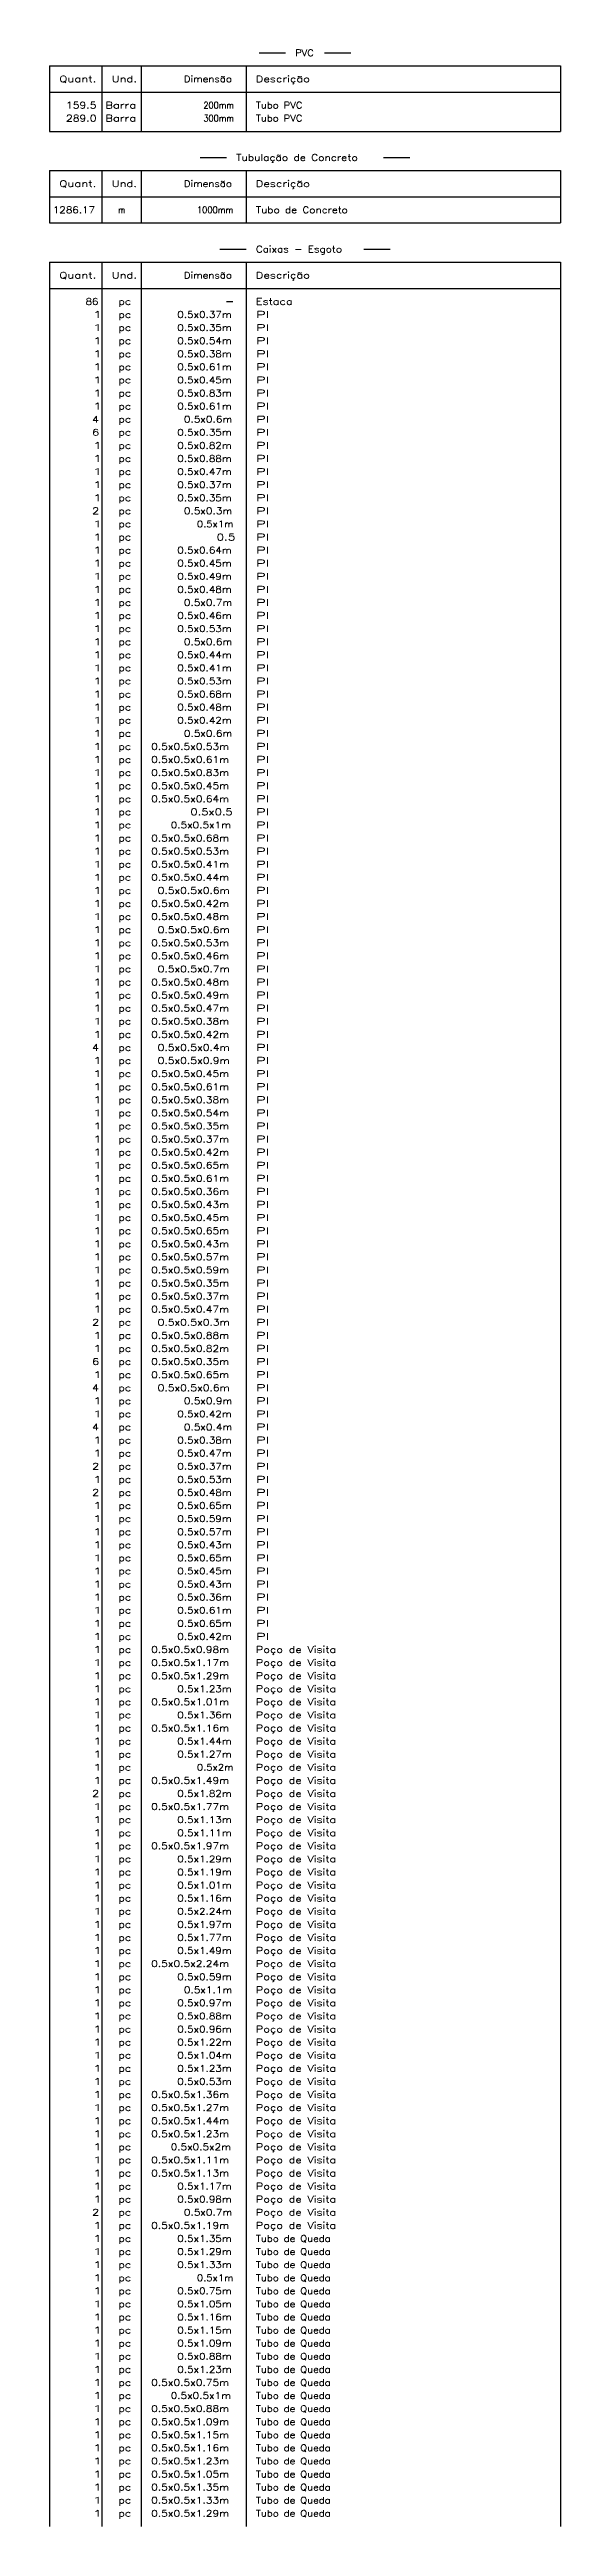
# Model space of a CAD drawing. Extents: x -160 to 364724, y -100 to 7353297.
# Drawn here: x 359890 to 359968, y 7346169.6 to 7346548.1 of the extents above; entities that cross this region are included whole.
import ezdxf

# ---------------------------------------------------------------- set-up
doc = ezdxf.new("R2010")
doc.units = 0
doc.header["$LTSCALE"] = 5
doc.layers.add('LISTAGEM_LINHA', color=7, linetype='Continuous')
doc.layers.add('LISTAGEM_TEXTO', color=7, linetype='Continuous')
doc.styles.add('ROMANS', font='ROMANS.shx', dxfattribs={"height": 2})

msp = doc.modelspace()

# ---------------------------------------------------------------- linework, layer by layer
at = {"layer": 'LISTAGEM_LINHA'}
for p, q in [((359890.007, 7346545.553), (359968.007, 7346545.553)), ((359890.007, 7346545.553), (359890.007, 7346535.553)), ((359898.007, 7346545.553), (359898.007, 7346535.553)), ((359904.007, 7346545.553), (359904.007, 7346535.553)), ((359920.007, 7346545.553), (359920.007, 7346535.553)), ((359922.007, 7346547.553), (359926.007, 7346547.553)), ((359932.007, 7346547.553), (359936.007, 7346547.553)), ((359968.007, 7346545.553), (359968.007, 7346535.553)), ((359890.007, 7346541.553), (359968.007, 7346541.553)), ((359890.007, 7346535.553), (359968.007, 7346535.553)), ((359913.007, 7346531.553), (359917.007, 7346531.553)), ((359941.007, 7346531.553), (359945.007, 7346531.553)), ((359890.007, 7346529.553), (359968.007, 7346529.553)), ((359890.007, 7346529.553), (359890.007, 7346521.553)), ((359898.007, 7346529.553), (359898.007, 7346521.553)), ((359904.007, 7346529.553), (359904.007, 7346521.553)), ((359920.007, 7346529.553), (359920.007, 7346521.553)), ((359968.007, 7346529.553), (359968.007, 7346521.553)), ((359890.007, 7346525.553), (359968.007, 7346525.553)), ((359890.007, 7346521.553), (359968.007, 7346521.553)), ((359890.007, 7346515.553), (359968.007, 7346515.553)), ((359890.007, 7346515.553), (359890.007, 7346169.553)), ((359898.007, 7346515.553), (359898.007, 7346169.553)), ((359904.007, 7346515.553), (359904.007, 7346169.553)), ((359916.007, 7346517.553), (359920.007, 7346517.553)), ((359920.007, 7346515.553), (359920.007, 7346169.553)), ((359938.007, 7346517.553), (359942.007, 7346517.553)), ((359968.007, 7346515.553), (359968.007, 7346169.553)), ((359890.007, 7346511.553), (359968.007, 7346511.553)), ((359917.007, 7346509.553), (359918.007, 7346509.553))]:
    msp.add_line(p, q, dxfattribs=at)

# ---------------------------------------------------------------- texts
at = {"layer": 'LISTAGEM_TEXTO', "style": 'ROMANS'}
for s, width, p in [('PVC', 1.105263, (359927.507, 7346547.053)), ('Quant.', 1.298969, (359891.507, 7346543.053)), ('Und.', 1.272727, (359899.507, 7346543.053)), ('Dimensão', 1.135135, (359910.507, 7346543.053)), ('Descrição', 1.277027, (359921.507, 7346543.053)), ('289.0', 1.206897, (359892.507, 7346537.053)), ('159.5', 1.206897, (359892.507, 7346539.053)), ('Barra', 1.296296, (359898.507, 7346539.053)), ('Barra', 1.296296, (359898.507, 7346537.053)), ('200mm', 0.905172, (359913.507, 7346539.053)), ('300mm', 0.905172, (359913.507, 7346537.053)), ('Tubo PVC', 1.112583, (359921.507, 7346539.053)), ('Tubo PVC', 1.112583, (359921.507, 7346537.053)), ('Tubulação de Concreto', 1.188679, (359918.507, 7346531.053)), ('Quant.', 1.298969, (359891.507, 7346527.053)), ('Und.', 1.272727, (359899.507, 7346527.053)), ('Dimensão', 1.135135, (359910.507, 7346527.053)), ('Descrição', 1.277027, (359921.507, 7346527.053)), ('1286.17', 1.15748, (359890.507, 7346523.053)), ('m', 0.807692, (359900.507, 7346523.053)), ('1000mm', 0.926471, (359912.507, 7346523.053)), ('Tubo de Concreto', 1.166667, (359921.507, 7346523.053)), ('Caixas - Esgoto', 1.162362, (359921.507, 7346517.053)), ('Quant.', 1.298969, (359891.507, 7346513.053)), ('Und.', 1.272727, (359899.507, 7346513.053)), ('Dimensão', 1.135135, (359910.507, 7346513.053)), ('Descrição', 1.277027, (359921.507, 7346513.053)), ('86', 1.135135, (359895.507, 7346509.053)), ('1', 1.909091, (359896.507, 7346507.053)), ('pc', 1.235294, (359900.507, 7346509.053)), ('pc', 1.235294, (359900.507, 7346507.053)), ('0.5x0.37m', 1.159509, (359909.507, 7346507.053)), ('Estaca', 1.26, (359921.507, 7346509.053)), ('PI', 1.68, (359921.507, 7346507.053)), ('1', 1.909091, (359896.507, 7346505.053)), ('1', 1.909091, (359896.507, 7346503.053)), ('pc', 1.235294, (359900.507, 7346505.053)), ('pc', 1.235294, (359900.507, 7346503.053)), ('0.5x0.35m', 1.159509, (359909.507, 7346505.053)), ('0.5x0.54m', 1.159509, (359909.507, 7346503.053)), ('PI', 1.68, (359921.507, 7346505.053)), ('PI', 1.68, (359921.507, 7346503.053)), ('1', 1.909091, (359896.507, 7346501.053)), ('1', 1.909091, (359896.507, 7346499.053)), ('pc', 1.235294, (359900.507, 7346501.053)), ('pc', 1.235294, (359900.507, 7346499.053)), ('0.5x0.38m', 1.159509, (359909.507, 7346501.053)), ('0.5x0.61m', 1.159509, (359909.507, 7346499.053)), ('PI', 1.68, (359921.507, 7346501.053)), ('PI', 1.68, (359921.507, 7346499.053)), ('1', 1.909091, (359896.507, 7346497.053)), ('1', 1.909091, (359896.507, 7346495.053)), ('pc', 1.235294, (359900.507, 7346497.053)), ('pc', 1.235294, (359900.507, 7346495.053)), ('0.5x0.45m', 1.159509, (359909.507, 7346497.053)), ('0.5x0.83m', 1.159509, (359909.507, 7346495.053)), ('PI', 1.68, (359921.507, 7346497.053)), ('PI', 1.68, (359921.507, 7346495.053)), ('4', 1.166667, (359896.507, 7346491.053)), ('1', 1.909091, (359896.507, 7346493.053)), ('pc', 1.235294, (359900.507, 7346493.053)), ('0.5x0.61m', 1.159509, (359909.507, 7346493.053)), ('0.5x0.6m', 1.174825, (359910.507, 7346491.053)), ('PI', 1.68, (359921.507, 7346493.053)), ('PI', 1.68, (359921.507, 7346491.053)), ('6', 1.235294, (359896.507, 7346489.053)), ('1', 1.909091, (359896.507, 7346487.053)), ('pc', 1.235294, (359900.507, 7346491.053)), ('pc', 1.235294, (359900.507, 7346489.053)), ('0.5x0.35m', 1.159509, (359909.507, 7346489.053)), ('0.5x0.82m', 1.159509, (359909.507, 7346487.053)), ('PI', 1.68, (359921.507, 7346489.053)), ('PI', 1.68, (359921.507, 7346487.053)), ('1', 1.909091, (359896.507, 7346485.053)), ('pc', 1.235294, (359900.507, 7346487.053)), ('pc', 1.235294, (359900.507, 7346485.053)), ('0.5x0.88m', 1.159509, (359909.507, 7346485.053)), ('PI', 1.68, (359921.507, 7346485.053)), ('1', 1.909091, (359896.507, 7346483.053)), ('1', 1.909091, (359896.507, 7346481.053)), ('pc', 1.235294, (359900.507, 7346483.053)), ('pc', 1.235294, (359900.507, 7346481.053)), ('0.5x0.47m', 1.159509, (359909.507, 7346483.053)), ('0.5x0.37m', 1.159509, (359909.507, 7346481.053)), ('PI', 1.68, (359921.507, 7346483.053)), ('PI', 1.68, (359921.507, 7346481.053)), ('2', 1.235294, (359896.507, 7346477.053)), ('1', 1.909091, (359896.507, 7346479.053)), ('pc', 1.235294, (359900.507, 7346479.053)), ('pc', 1.235294, (359900.507, 7346477.053)), ('0.5x0.35m', 1.159509, (359909.507, 7346479.053)), ('0.5x0.3m', 1.174825, (359910.507, 7346477.053)), ('PI', 1.68, (359921.507, 7346479.053)), ('PI', 1.68, (359921.507, 7346477.053)), ('1', 1.909091, (359896.507, 7346475.053)), ('1', 1.909091, (359896.507, 7346473.053)), ('pc', 1.235294, (359900.507, 7346475.053)), ('pc', 1.235294, (359900.507, 7346473.053)), ('0.5x1m', 1.115044, (359912.507, 7346475.053)), ('0.5', 1.340426, (359915.507, 7346473.053)), ('PI', 1.68, (359921.507, 7346475.053)), ('PI', 1.68, (359921.507, 7346473.053)), ('1', 1.909091, (359896.507, 7346471.053)), ('1', 1.909091, (359896.507, 7346469.053)), ('pc', 1.235294, (359900.507, 7346471.053)), ('pc', 1.235294, (359900.507, 7346469.053)), ('0.5x0.64m', 1.159509, (359909.507, 7346471.053)), ('0.5x0.45m', 1.159509, (359909.507, 7346469.053)), ('PI', 1.68, (359921.507, 7346471.053)), ('PI', 1.68, (359921.507, 7346469.053)), ('1', 1.909091, (359896.507, 7346467.053)), ('1', 1.909091, (359896.507, 7346465.053)), ('pc', 1.235294, (359900.507, 7346467.053)), ('pc', 1.235294, (359900.507, 7346465.053)), ('0.5x0.49m', 1.159509, (359909.507, 7346467.053)), ('0.5x0.48m', 1.159509, (359909.507, 7346465.053)), ('PI', 1.68, (359921.507, 7346467.053)), ('PI', 1.68, (359921.507, 7346465.053)), ('1', 1.909091, (359896.507, 7346463.053)), ('1', 1.909091, (359896.507, 7346461.053)), ('pc', 1.235294, (359900.507, 7346463.053)), ('pc', 1.235294, (359900.507, 7346461.053)), ('0.5x0.46m', 1.159509, (359909.507, 7346461.053)), ('0.5x0.7m', 1.174825, (359910.507, 7346463.053)), ('PI', 1.68, (359921.507, 7346463.053)), ('PI', 1.68, (359921.507, 7346461.053)), ('1', 1.909091, (359896.507, 7346459.053)), ('1', 1.909091, (359896.507, 7346457.053)), ('pc', 1.235294, (359900.507, 7346459.053)), ('0.5x0.53m', 1.159509, (359909.507, 7346459.053)), ('0.5x0.6m', 1.174825, (359910.507, 7346457.053)), ('PI', 1.68, (359921.507, 7346459.053)), ('PI', 1.68, (359921.507, 7346457.053)), ('1', 1.909091, (359896.507, 7346455.053)), ('1', 1.909091, (359896.507, 7346453.053)), ('pc', 1.235294, (359900.507, 7346457.053)), ('pc', 1.235294, (359900.507, 7346455.053)), ('0.5x0.44m', 1.159509, (359909.507, 7346455.053)), ('0.5x0.41m', 1.159509, (359909.507, 7346453.053)), ('PI', 1.68, (359921.507, 7346455.053)), ('PI', 1.68, (359921.507, 7346453.053)), ('1', 1.909091, (359896.507, 7346451.053)), ('pc', 1.235294, (359900.507, 7346453.053)), ('pc', 1.235294, (359900.507, 7346451.053)), ('0.5x0.53m', 1.159509, (359909.507, 7346451.053)), ('PI', 1.68, (359921.507, 7346451.053)), ('1', 1.909091, (359896.507, 7346449.053)), ('1', 1.909091, (359896.507, 7346447.053)), ('pc', 1.235294, (359900.507, 7346449.053)), ('pc', 1.235294, (359900.507, 7346447.053)), ('0.5x0.68m', 1.159509, (359909.507, 7346449.053)), ('0.5x0.48m', 1.159509, (359909.507, 7346447.053)), ('PI', 1.68, (359921.507, 7346449.053)), ('PI', 1.68, (359921.507, 7346447.053)), ('1', 1.909091, (359896.507, 7346445.053)), ('1', 1.909091, (359896.507, 7346443.053)), ('pc', 1.235294, (359900.507, 7346445.053)), ('pc', 1.235294, (359900.507, 7346443.053)), ('0.5x0.42m', 1.159509, (359909.507, 7346445.053)), ('0.5x0.6m', 1.174825, (359910.507, 7346443.053)), ('PI', 1.68, (359921.507, 7346445.053)), ('PI', 1.68, (359921.507, 7346443.053)), ('1', 1.909091, (359896.507, 7346441.053)), ('1', 1.909091, (359896.507, 7346439.053)), ('pc', 1.235294, (359900.507, 7346441.053)), ('pc', 1.235294, (359900.507, 7346439.053)), ('0.5x0.5x0.53m', 1.186957, (359905.507, 7346441.053)), ('0.5x0.5x0.61m', 1.186957, (359905.507, 7346439.053)), ('PI', 1.68, (359921.507, 7346441.053)), ('PI', 1.68, (359921.507, 7346439.053)), ('1', 1.909091, (359896.507, 7346437.053)), ('1', 1.909091, (359896.507, 7346435.053)), ('pc', 1.235294, (359900.507, 7346437.053)), ('pc', 1.235294, (359900.507, 7346435.053)), ('0.5x0.5x0.83m', 1.186957, (359905.507, 7346437.053)), ('0.5x0.5x0.45m', 1.186957, (359905.507, 7346435.053)), ('PI', 1.68, (359921.507, 7346437.053)), ('PI', 1.68, (359921.507, 7346435.053)), ('1', 1.909091, (359896.507, 7346433.053)), ('1', 1.909091, (359896.507, 7346431.053)), ('pc', 1.235294, (359900.507, 7346433.053)), ('pc', 1.235294, (359900.507, 7346431.053)), ('0.5x0.5x0.64m', 1.186957, (359905.507, 7346433.053)), ('0.5x0.5', 1.289474, (359911.507, 7346431.053)), ('PI', 1.68, (359921.507, 7346433.053)), ('PI', 1.68, (359921.507, 7346431.053)), ('1', 1.909091, (359896.507, 7346429.053)), ('1', 1.909091, (359896.507, 7346427.053)), ('pc', 1.235294, (359900.507, 7346429.053)), ('pc', 1.235294, (359900.507, 7346427.053)), ('0.5x0.5x0.68m', 1.186957, (359905.507, 7346427.053)), ('0.5x0.5x1m', 1.166667, (359908.507, 7346429.053)), ('PI', 1.68, (359921.507, 7346429.053)), ('PI', 1.68, (359921.507, 7346427.053)), ('1', 1.909091, (359896.507, 7346425.053)), ('1', 1.909091, (359896.507, 7346423.053)), ('pc', 1.235294, (359900.507, 7346425.053)), ('pc', 1.235294, (359900.507, 7346423.053)), ('0.5x0.5x0.53m', 1.186957, (359905.507, 7346425.053)), ('0.5x0.5x0.41m', 1.186957, (359905.507, 7346423.053)), ('PI', 1.68, (359921.507, 7346425.053)), ('PI', 1.68, (359921.507, 7346423.053)), ('1', 1.909091, (359896.507, 7346421.053)), ('1', 1.909091, (359896.507, 7346419.053)), ('pc', 1.235294, (359900.507, 7346421.053)), ('0.5x0.5x0.44m', 1.186957, (359905.507, 7346421.053)), ('0.5x0.5x0.6m', 1.2, (359906.507, 7346419.053)), ('PI', 1.68, (359921.507, 7346421.053)), ('PI', 1.68, (359921.507, 7346419.053)), ('1', 1.909091, (359896.507, 7346417.053)), ('pc', 1.235294, (359900.507, 7346419.053)), ('pc', 1.235294, (359900.507, 7346417.053)), ('0.5x0.5x0.42m', 1.186957, (359905.507, 7346417.053)), ('PI', 1.68, (359921.507, 7346417.053)), ('1', 1.909091, (359896.507, 7346415.053)), ('1', 1.909091, (359896.507, 7346413.053)), ('pc', 1.235294, (359900.507, 7346415.053)), ('pc', 1.235294, (359900.507, 7346413.053)), ('0.5x0.5x0.48m', 1.186957, (359905.507, 7346415.053)), ('0.5x0.5x0.6m', 1.2, (359906.507, 7346413.053)), ('PI', 1.68, (359921.507, 7346415.053)), ('PI', 1.68, (359921.507, 7346413.053)), ('1', 1.909091, (359896.507, 7346411.053)), ('1', 1.909091, (359896.507, 7346409.053)), ('pc', 1.235294, (359900.507, 7346411.053)), ('pc', 1.235294, (359900.507, 7346409.053)), ('0.5x0.5x0.53m', 1.186957, (359905.507, 7346411.053)), ('0.5x0.5x0.46m', 1.186957, (359905.507, 7346409.053)), ('PI', 1.68, (359921.507, 7346411.053)), ('PI', 1.68, (359921.507, 7346409.053)), ('1', 1.909091, (359896.507, 7346407.053)), ('1', 1.909091, (359896.507, 7346405.053)), ('pc', 1.235294, (359900.507, 7346407.053)), ('pc', 1.235294, (359900.507, 7346405.053)), ('0.5x0.5x0.48m', 1.186957, (359905.507, 7346405.053)), ('0.5x0.5x0.7m', 1.2, (359906.507, 7346407.053)), ('PI', 1.68, (359921.507, 7346407.053)), ('PI', 1.68, (359921.507, 7346405.053)), ('1', 1.909091, (359896.507, 7346403.053)), ('1', 1.909091, (359896.507, 7346401.053)), ('pc', 1.235294, (359900.507, 7346403.053)), ('pc', 1.235294, (359900.507, 7346401.053)), ('0.5x0.5x0.49m', 1.186957, (359905.507, 7346403.053)), ('0.5x0.5x0.47m', 1.186957, (359905.507, 7346401.053)), ('PI', 1.68, (359921.507, 7346403.053)), ('PI', 1.68, (359921.507, 7346401.053)), ('1', 1.909091, (359896.507, 7346399.053)), ('1', 1.909091, (359896.507, 7346397.053)), ('pc', 1.235294, (359900.507, 7346399.053)), ('pc', 1.235294, (359900.507, 7346397.053)), ('0.5x0.5x0.38m', 1.186957, (359905.507, 7346399.053)), ('0.5x0.5x0.42m', 1.186957, (359905.507, 7346397.053)), ('PI', 1.68, (359921.507, 7346399.053)), ('PI', 1.68, (359921.507, 7346397.053)), ('4', 1.166667, (359896.507, 7346395.053)), ('1', 1.909091, (359896.507, 7346393.053)), ('pc', 1.235294, (359900.507, 7346395.053)), ('pc', 1.235294, (359900.507, 7346393.053)), ('0.5x0.5x0.4m', 1.2, (359906.507, 7346395.053)), ('0.5x0.5x0.9m', 1.2, (359906.507, 7346393.053)), ('PI', 1.68, (359921.507, 7346395.053)), ('PI', 1.68, (359921.507, 7346393.053)), ('1', 1.909091, (359896.507, 7346391.053)), ('1', 1.909091, (359896.507, 7346389.053)), ('pc', 1.235294, (359900.507, 7346391.053)), ('pc', 1.235294, (359900.507, 7346389.053)), ('0.5x0.5x0.45m', 1.186957, (359905.507, 7346391.053)), ('0.5x0.5x0.61m', 1.186957, (359905.507, 7346389.053)), ('PI', 1.68, (359921.507, 7346391.053)), ('PI', 1.68, (359921.507, 7346389.053)), ('1', 1.909091, (359896.507, 7346387.053)), ('1', 1.909091, (359896.507, 7346385.053)), ('pc', 1.235294, (359900.507, 7346387.053)), ('0.5x0.5x0.38m', 1.186957, (359905.507, 7346387.053)), ('0.5x0.5x0.54m', 1.186957, (359905.507, 7346385.053)), ('PI', 1.68, (359921.507, 7346387.053)), ('PI', 1.68, (359921.507, 7346385.053)), ('1', 1.909091, (359896.507, 7346383.053)), ('pc', 1.235294, (359900.507, 7346385.053)), ('pc', 1.235294, (359900.507, 7346383.053)), ('0.5x0.5x0.35m', 1.186957, (359905.507, 7346383.053)), ('PI', 1.68, (359921.507, 7346383.053)), ('1', 1.909091, (359896.507, 7346381.053)), ('1', 1.909091, (359896.507, 7346379.053)), ('pc', 1.235294, (359900.507, 7346381.053)), ('pc', 1.235294, (359900.507, 7346379.053)), ('0.5x0.5x0.37m', 1.186957, (359905.507, 7346381.053)), ('0.5x0.5x0.42m', 1.186957, (359905.507, 7346379.053)), ('PI', 1.68, (359921.507, 7346381.053)), ('PI', 1.68, (359921.507, 7346379.053)), ('1', 1.909091, (359896.507, 7346377.053)), ('1', 1.909091, (359896.507, 7346375.053)), ('pc', 1.235294, (359900.507, 7346377.053)), ('pc', 1.235294, (359900.507, 7346375.053)), ('0.5x0.5x0.65m', 1.186957, (359905.507, 7346377.053)), ('0.5x0.5x0.61m', 1.186957, (359905.507, 7346375.053)), ('PI', 1.68, (359921.507, 7346377.053)), ('PI', 1.68, (359921.507, 7346375.053)), ('1', 1.909091, (359896.507, 7346373.053)), ('1', 1.909091, (359896.507, 7346371.053)), ('pc', 1.235294, (359900.507, 7346373.053)), ('pc', 1.235294, (359900.507, 7346371.053)), ('0.5x0.5x0.36m', 1.186957, (359905.507, 7346373.053)), ('0.5x0.5x0.43m', 1.186957, (359905.507, 7346371.053)), ('PI', 1.68, (359921.507, 7346373.053)), ('PI', 1.68, (359921.507, 7346371.053)), ('1', 1.909091, (359896.507, 7346369.053)), ('1', 1.909091, (359896.507, 7346367.053)), ('pc', 1.235294, (359900.507, 7346369.053)), ('pc', 1.235294, (359900.507, 7346367.053)), ('0.5x0.5x0.45m', 1.186957, (359905.507, 7346369.053)), ('0.5x0.5x0.65m', 1.186957, (359905.507, 7346367.053)), ('PI', 1.68, (359921.507, 7346369.053)), ('PI', 1.68, (359921.507, 7346367.053)), ('1', 1.909091, (359896.507, 7346365.053)), ('1', 1.909091, (359896.507, 7346363.053)), ('pc', 1.235294, (359900.507, 7346365.053)), ('pc', 1.235294, (359900.507, 7346363.053)), ('0.5x0.5x0.43m', 1.186957, (359905.507, 7346365.053)), ('0.5x0.5x0.57m', 1.186957, (359905.507, 7346363.053)), ('PI', 1.68, (359921.507, 7346365.053)), ('PI', 1.68, (359921.507, 7346363.053)), ('1', 1.909091, (359896.507, 7346361.053)), ('1', 1.909091, (359896.507, 7346359.053)), ('pc', 1.235294, (359900.507, 7346361.053)), ('pc', 1.235294, (359900.507, 7346359.053)), ('0.5x0.5x0.59m', 1.186957, (359905.507, 7346361.053)), ('0.5x0.5x0.35m', 1.186957, (359905.507, 7346359.053)), ('PI', 1.68, (359921.507, 7346361.053)), ('PI', 1.68, (359921.507, 7346359.053)), ('1', 1.909091, (359896.507, 7346357.053)), ('1', 1.909091, (359896.507, 7346355.053)), ('pc', 1.235294, (359900.507, 7346357.053)), ('pc', 1.235294, (359900.507, 7346355.053)), ('0.5x0.5x0.37m', 1.186957, (359905.507, 7346357.053)), ('0.5x0.5x0.47m', 1.186957, (359905.507, 7346355.053)), ('PI', 1.68, (359921.507, 7346357.053)), ('PI', 1.68, (359921.507, 7346355.053)), ('2', 1.235294, (359896.507, 7346353.053)), ('1', 1.909091, (359896.507, 7346351.053)), ('pc', 1.235294, (359900.507, 7346353.053)), ('0.5x0.5x0.88m', 1.186957, (359905.507, 7346351.053)), ('0.5x0.5x0.3m', 1.2, (359906.507, 7346353.053)), ('PI', 1.68, (359921.507, 7346353.053)), ('PI', 1.68, (359921.507, 7346351.053)), ('6', 1.235294, (359896.507, 7346347.053)), ('1', 1.909091, (359896.507, 7346349.053)), ('pc', 1.235294, (359900.507, 7346351.053)), ('pc', 1.235294, (359900.507, 7346349.053)), ('0.5x0.5x0.82m', 1.186957, (359905.507, 7346349.053)), ('0.5x0.5x0.35m', 1.186957, (359905.507, 7346347.053)), ('PI', 1.68, (359921.507, 7346349.053)), ('PI', 1.68, (359921.507, 7346347.053)), ('1', 1.909091, (359896.507, 7346345.053)), ('pc', 1.235294, (359900.507, 7346347.053)), ('pc', 1.235294, (359900.507, 7346345.053)), ('0.5x0.5x0.65m', 1.186957, (359905.507, 7346345.053)), ('PI', 1.68, (359921.507, 7346345.053)), ('4', 1.166667, (359896.507, 7346343.053)), ('1', 1.909091, (359896.507, 7346341.053)), ('pc', 1.235294, (359900.507, 7346343.053)), ('pc', 1.235294, (359900.507, 7346341.053)), ('0.5x0.5x0.6m', 1.2, (359906.507, 7346343.053)), ('0.5x0.9m', 1.174825, (359910.507, 7346341.053)), ('PI', 1.68, (359921.507, 7346343.053)), ('PI', 1.68, (359921.507, 7346341.053)), ('4', 1.166667, (359896.507, 7346337.053)), ('1', 1.909091, (359896.507, 7346339.053)), ('pc', 1.235294, (359900.507, 7346339.053)), ('pc', 1.235294, (359900.507, 7346337.053)), ('0.5x0.42m', 1.159509, (359909.507, 7346339.053)), ('0.5x0.4m', 1.174825, (359910.507, 7346337.053)), ('PI', 1.68, (359921.507, 7346339.053)), ('PI', 1.68, (359921.507, 7346337.053)), ('1', 1.909091, (359896.507, 7346335.053)), ('1', 1.909091, (359896.507, 7346333.053)), ('pc', 1.235294, (359900.507, 7346335.053)), ('pc', 1.235294, (359900.507, 7346333.053)), ('0.5x0.38m', 1.159509, (359909.507, 7346335.053)), ('0.5x0.47m', 1.159509, (359909.507, 7346333.053)), ('PI', 1.68, (359921.507, 7346335.053)), ('PI', 1.68, (359921.507, 7346333.053)), ('2', 1.235294, (359896.507, 7346331.053)), ('1', 1.909091, (359896.507, 7346329.053)), ('pc', 1.235294, (359900.507, 7346331.053)), ('pc', 1.235294, (359900.507, 7346329.053)), ('0.5x0.37m', 1.159509, (359909.507, 7346331.053)), ('0.5x0.53m', 1.159509, (359909.507, 7346329.053)), ('PI', 1.68, (359921.507, 7346331.053)), ('PI', 1.68, (359921.507, 7346329.053)), ('2', 1.235294, (359896.507, 7346327.053)), ('1', 1.909091, (359896.507, 7346325.053)), ('pc', 1.235294, (359900.507, 7346327.053)), ('pc', 1.235294, (359900.507, 7346325.053)), ('0.5x0.48m', 1.159509, (359909.507, 7346327.053)), ('0.5x0.65m', 1.159509, (359909.507, 7346325.053)), ('PI', 1.68, (359921.507, 7346327.053)), ('PI', 1.68, (359921.507, 7346325.053)), ('1', 1.909091, (359896.507, 7346323.053)), ('1', 1.909091, (359896.507, 7346321.053)), ('pc', 1.235294, (359900.507, 7346323.053)), ('pc', 1.235294, (359900.507, 7346321.053)), ('0.5x0.59m', 1.159509, (359909.507, 7346323.053)), ('0.5x0.57m', 1.159509, (359909.507, 7346321.053)), ('PI', 1.68, (359921.507, 7346323.053)), ('PI', 1.68, (359921.507, 7346321.053)), ('1', 1.909091, (359896.507, 7346319.053)), ('1', 1.909091, (359896.507, 7346317.053)), ('pc', 1.235294, (359900.507, 7346319.053)), ('0.5x0.43m', 1.159509, (359909.507, 7346319.053)), ('0.5x0.65m', 1.159509, (359909.507, 7346317.053)), ('PI', 1.68, (359921.507, 7346319.053)), ('PI', 1.68, (359921.507, 7346317.053)), ('1', 1.909091, (359896.507, 7346315.053)), ('1', 1.909091, (359896.507, 7346313.053)), ('pc', 1.235294, (359900.507, 7346317.053)), ('pc', 1.235294, (359900.507, 7346315.053)), ('0.5x0.45m', 1.159509, (359909.507, 7346315.053)), ('0.5x0.43m', 1.159509, (359909.507, 7346313.053)), ('PI', 1.68, (359921.507, 7346315.053)), ('PI', 1.68, (359921.507, 7346313.053)), ('1', 1.909091, (359896.507, 7346311.053)), ('pc', 1.235294, (359900.507, 7346313.053)), ('pc', 1.235294, (359900.507, 7346311.053)), ('0.5x0.36m', 1.159509, (359909.507, 7346311.053)), ('PI', 1.68, (359921.507, 7346311.053)), ('1', 1.909091, (359896.507, 7346309.053)), ('1', 1.909091, (359896.507, 7346307.053)), ('pc', 1.235294, (359900.507, 7346309.053)), ('pc', 1.235294, (359900.507, 7346307.053)), ('0.5x0.61m', 1.159509, (359909.507, 7346309.053)), ('0.5x0.65m', 1.159509, (359909.507, 7346307.053)), ('PI', 1.68, (359921.507, 7346309.053)), ('PI', 1.68, (359921.507, 7346307.053)), ('1', 1.909091, (359896.507, 7346305.053)), ('1', 1.909091, (359896.507, 7346303.053)), ('pc', 1.235294, (359900.507, 7346305.053)), ('pc', 1.235294, (359900.507, 7346303.053)), ('0.5x0.5x0.98m', 1.186957, (359905.507, 7346303.053)), ('0.5x0.42m', 1.159509, (359909.507, 7346305.053)), ('Poço de Visita', 1.25641, (359921.507, 7346303.053)), ('PI', 1.68, (359921.507, 7346305.053)), ('1', 1.909091, (359896.507, 7346301.053)), ('1', 1.909091, (359896.507, 7346299.053)), ('pc', 1.235294, (359900.507, 7346301.053)), ('pc', 1.235294, (359900.507, 7346299.053)), ('0.5x0.5x1.17m', 1.186957, (359905.507, 7346301.053)), ('0.5x0.5x1.29m', 1.186957, (359905.507, 7346299.053)), ('Poço de Visita', 1.25641, (359921.507, 7346301.053)), ('Poço de Visita', 1.25641, (359921.507, 7346299.053)), ('1', 1.909091, (359896.507, 7346297.053)), ('1', 1.909091, (359896.507, 7346295.053)), ('pc', 1.235294, (359900.507, 7346297.053)), ('pc', 1.235294, (359900.507, 7346295.053)), ('0.5x0.5x1.01m', 1.186957, (359905.507, 7346295.053)), ('0.5x1.23m', 1.159509, (359909.507, 7346297.053)), ('Poço de Visita', 1.25641, (359921.507, 7346297.053)), ('Poço de Visita', 1.25641, (359921.507, 7346295.053)), ('1', 1.909091, (359896.507, 7346293.053)), ('1', 1.909091, (359896.507, 7346291.053)), ('pc', 1.235294, (359900.507, 7346293.053)), ('pc', 1.235294, (359900.507, 7346291.053)), ('0.5x0.5x1.16m', 1.186957, (359905.507, 7346291.053)), ('0.5x1.36m', 1.159509, (359909.507, 7346293.053)), ('Poço de Visita', 1.25641, (359921.507, 7346293.053)), ('Poço de Visita', 1.25641, (359921.507, 7346291.053)), ('1', 1.909091, (359896.507, 7346289.053)), ('1', 1.909091, (359896.507, 7346287.053)), ('pc', 1.235294, (359900.507, 7346289.053)), ('pc', 1.235294, (359900.507, 7346287.053)), ('0.5x1.44m', 1.159509, (359909.507, 7346289.053)), ('0.5x1.27m', 1.159509, (359909.507, 7346287.053)), ('Poço de Visita', 1.25641, (359921.507, 7346289.053)), ('Poço de Visita', 1.25641, (359921.507, 7346287.053)), ('1', 1.909091, (359896.507, 7346285.053)), ('1', 1.909091, (359896.507, 7346283.053)), ('pc', 1.235294, (359900.507, 7346285.053)), ('pc', 1.235294, (359900.507, 7346283.053)), ('0.5x0.5x1.49m', 1.186957, (359905.507, 7346283.053)), ('0.5x2m', 1.115044, (359912.507, 7346285.053)), ('Poço de Visita', 1.25641, (359921.507, 7346285.053)), ('Poço de Visita', 1.25641, (359921.507, 7346283.053)), ('2', 1.235294, (359896.507, 7346281.053)), ('1', 1.909091, (359896.507, 7346279.053)), ('pc', 1.235294, (359900.507, 7346281.053)), ('0.5x0.5x1.77m', 1.186957, (359905.507, 7346279.053)), ('0.5x1.82m', 1.159509, (359909.507, 7346281.053)), ('Poço de Visita', 1.25641, (359921.507, 7346281.053)), ('Poço de Visita', 1.25641, (359921.507, 7346279.053)), ('1', 1.909091, (359896.507, 7346277.053)), ('pc', 1.235294, (359900.507, 7346279.053)), ('pc', 1.235294, (359900.507, 7346277.053)), ('0.5x1.13m', 1.159509, (359909.507, 7346277.053)), ('Poço de Visita', 1.25641, (359921.507, 7346277.053)), ('Poço de Visita', 1.25641, (359921.507, 7346275.053)), ('1', 1.909091, (359896.507, 7346275.053)), ('1', 1.909091, (359896.507, 7346273.053)), ('pc', 1.235294, (359900.507, 7346275.053)), ('pc', 1.235294, (359900.507, 7346273.053)), ('0.5x0.5x1.97m', 1.186957, (359905.507, 7346273.053)), ('0.5x1.11m', 1.159509, (359909.507, 7346275.053)), ('Poço de Visita', 1.25641, (359921.507, 7346273.053)), ('1', 1.909091, (359896.507, 7346271.053)), ('1', 1.909091, (359896.507, 7346269.053)), ('pc', 1.235294, (359900.507, 7346271.053)), ('pc', 1.235294, (359900.507, 7346269.053)), ('0.5x1.29m', 1.159509, (359909.507, 7346271.053)), ('0.5x1.19m', 1.159509, (359909.507, 7346269.053)), ('Poço de Visita', 1.25641, (359921.507, 7346271.053)), ('Poço de Visita', 1.25641, (359921.507, 7346269.053)), ('1', 1.909091, (359896.507, 7346267.053)), ('1', 1.909091, (359896.507, 7346265.053)), ('pc', 1.235294, (359900.507, 7346267.053)), ('pc', 1.235294, (359900.507, 7346265.053)), ('0.5x1.01m', 1.159509, (359909.507, 7346267.053)), ('0.5x1.16m', 1.159509, (359909.507, 7346265.053)), ('Poço de Visita', 1.25641, (359921.507, 7346267.053)), ('Poço de Visita', 1.25641, (359921.507, 7346265.053)), ('1', 1.909091, (359896.507, 7346263.053)), ('1', 1.909091, (359896.507, 7346261.053)), ('pc', 1.235294, (359900.507, 7346263.053)), ('pc', 1.235294, (359900.507, 7346261.053)), ('0.5x2.24m', 1.159509, (359909.507, 7346263.053)), ('0.5x1.97m', 1.159509, (359909.507, 7346261.053)), ('Poço de Visita', 1.25641, (359921.507, 7346263.053)), ('Poço de Visita', 1.25641, (359921.507, 7346261.053)), ('1', 1.909091, (359896.507, 7346259.053)), ('1', 1.909091, (359896.507, 7346257.053)), ('pc', 1.235294, (359900.507, 7346259.053)), ('pc', 1.235294, (359900.507, 7346257.053)), ('0.5x1.77m', 1.159509, (359909.507, 7346259.053)), ('0.5x1.49m', 1.159509, (359909.507, 7346257.053)), ('Poço de Visita', 1.25641, (359921.507, 7346259.053)), ('Poço de Visita', 1.25641, (359921.507, 7346257.053)), ('1', 1.909091, (359896.507, 7346255.053)), ('1', 1.909091, (359896.507, 7346253.053)), ('pc', 1.235294, (359900.507, 7346255.053)), ('pc', 1.235294, (359900.507, 7346253.053)), ('0.5x0.5x2.24m', 1.186957, (359905.507, 7346255.053)), ('0.5x0.59m', 1.159509, (359909.507, 7346253.053)), ('Poço de Visita', 1.25641, (359921.507, 7346255.053)), ('Poço de Visita', 1.25641, (359921.507, 7346253.053)), ('1', 1.909091, (359896.507, 7346251.053)), ('1', 1.909091, (359896.507, 7346249.053)), ('pc', 1.235294, (359900.507, 7346251.053)), ('pc', 1.235294, (359900.507, 7346249.053)), ('0.5x0.97m', 1.159509, (359909.507, 7346249.053)), ('0.5x1.1m', 1.174825, (359910.507, 7346251.053)), ('Poço de Visita', 1.25641, (359921.507, 7346251.053)), ('Poço de Visita', 1.25641, (359921.507, 7346249.053)), ('1', 1.909091, (359896.507, 7346247.053)), ('1', 1.909091, (359896.507, 7346245.053)), ('pc', 1.235294, (359900.507, 7346247.053)), ('0.5x0.88m', 1.159509, (359909.507, 7346247.053)), ('0.5x0.96m', 1.159509, (359909.507, 7346245.053)), ('Poço de Visita', 1.25641, (359921.507, 7346247.053)), ('Poço de Visita', 1.25641, (359921.507, 7346245.053)), ('1', 1.909091, (359896.507, 7346243.053)), ('1', 1.909091, (359896.507, 7346241.053)), ('pc', 1.235294, (359900.507, 7346245.053)), ('pc', 1.235294, (359900.507, 7346243.053)), ('0.5x1.22m', 1.159509, (359909.507, 7346243.053)), ('0.5x1.04m', 1.159509, (359909.507, 7346241.053)), ('Poço de Visita', 1.25641, (359921.507, 7346243.053)), ('Poço de Visita', 1.25641, (359921.507, 7346241.053)), ('1', 1.909091, (359896.507, 7346239.053)), ('pc', 1.235294, (359900.507, 7346241.053)), ('pc', 1.235294, (359900.507, 7346239.053)), ('0.5x1.23m', 1.159509, (359909.507, 7346239.053)), ('Poço de Visita', 1.25641, (359921.507, 7346239.053)), ('1', 1.909091, (359896.507, 7346237.053)), ('1', 1.909091, (359896.507, 7346235.053)), ('pc', 1.235294, (359900.507, 7346237.053)), ('pc', 1.235294, (359900.507, 7346235.053)), ('0.5x0.5x1.36m', 1.186957, (359905.507, 7346235.053)), ('0.5x0.53m', 1.159509, (359909.507, 7346237.053)), ('Poço de Visita', 1.25641, (359921.507, 7346237.053)), ('Poço de Visita', 1.25641, (359921.507, 7346235.053)), ('1', 1.909091, (359896.507, 7346233.053)), ('1', 1.909091, (359896.507, 7346231.053)), ('pc', 1.235294, (359900.507, 7346233.053)), ('pc', 1.235294, (359900.507, 7346231.053)), ('0.5x0.5x1.27m', 1.186957, (359905.507, 7346233.053)), ('0.5x0.5x1.44m', 1.186957, (359905.507, 7346231.053)), ('Poço de Visita', 1.25641, (359921.507, 7346233.053)), ('Poço de Visita', 1.25641, (359921.507, 7346231.053)), ('1', 1.909091, (359896.507, 7346229.053)), ('1', 1.909091, (359896.507, 7346227.053)), ('pc', 1.235294, (359900.507, 7346229.053)), ('pc', 1.235294, (359900.507, 7346227.053)), ('0.5x0.5x1.23m', 1.186957, (359905.507, 7346229.053)), ('0.5x0.5x2m', 1.166667, (359908.507, 7346227.053)), ('Poço de Visita', 1.25641, (359921.507, 7346229.053)), ('Poço de Visita', 1.25641, (359921.507, 7346227.053)), ('1', 1.909091, (359896.507, 7346225.053)), ('1', 1.909091, (359896.507, 7346223.053)), ('pc', 1.235294, (359900.507, 7346225.053)), ('pc', 1.235294, (359900.507, 7346223.053)), ('0.5x0.5x1.11m', 1.186957, (359905.507, 7346225.053)), ('0.5x0.5x1.13m', 1.186957, (359905.507, 7346223.053)), ('Poço de Visita', 1.25641, (359921.507, 7346225.053)), ('Poço de Visita', 1.25641, (359921.507, 7346223.053)), ('1', 1.909091, (359896.507, 7346221.053)), ('1', 1.909091, (359896.507, 7346219.053)), ('pc', 1.235294, (359900.507, 7346221.053)), ('pc', 1.235294, (359900.507, 7346219.053)), ('0.5x1.17m', 1.159509, (359909.507, 7346221.053)), ('0.5x0.98m', 1.159509, (359909.507, 7346219.053)), ('Poço de Visita', 1.25641, (359921.507, 7346221.053)), ('Poço de Visita', 1.25641, (359921.507, 7346219.053)), ('2', 1.235294, (359896.507, 7346217.053)), ('1', 1.909091, (359896.507, 7346215.053)), ('pc', 1.235294, (359900.507, 7346217.053)), ('pc', 1.235294, (359900.507, 7346215.053)), ('0.5x0.5x1.19m', 1.186957, (359905.507, 7346215.053)), ('0.5x0.7m', 1.174825, (359910.507, 7346217.053)), ('Poço de Visita', 1.25641, (359921.507, 7346217.053)), ('Poço de Visita', 1.25641, (359921.507, 7346215.053)), ('1', 1.909091, (359896.507, 7346213.053)), ('1', 1.909091, (359896.507, 7346211.053)), ('pc', 1.235294, (359900.507, 7346213.053)), ('0.5x1.35m', 1.159509, (359909.507, 7346213.053)), ('0.5x1.29m', 1.159509, (359909.507, 7346211.053)), ('Tubo de Queda', 1.114286, (359921.507, 7346213.053)), ('Tubo de Queda', 1.114286, (359921.507, 7346211.053)), ('1', 1.909091, (359896.507, 7346209.053)), ('1', 1.909091, (359896.507, 7346207.053)), ('pc', 1.235294, (359900.507, 7346211.053)), ('pc', 1.235294, (359900.507, 7346209.053)), ('0.5x1.33m', 1.159509, (359909.507, 7346209.053)), ('0.5x1m', 1.115044, (359912.507, 7346207.053)), ('Tubo de Queda', 1.114286, (359921.507, 7346209.053)), ('Tubo de Queda', 1.114286, (359921.507, 7346207.053)), ('1', 1.909091, (359896.507, 7346205.053)), ('pc', 1.235294, (359900.507, 7346207.053)), ('pc', 1.235294, (359900.507, 7346205.053)), ('0.5x0.75m', 1.159509, (359909.507, 7346205.053)), ('Tubo de Queda', 1.114286, (359921.507, 7346205.053)), ('1', 1.909091, (359896.507, 7346203.053)), ('1', 1.909091, (359896.507, 7346201.053)), ('pc', 1.235294, (359900.507, 7346203.053)), ('pc', 1.235294, (359900.507, 7346201.053)), ('0.5x1.05m', 1.159509, (359909.507, 7346203.053)), ('0.5x1.16m', 1.159509, (359909.507, 7346201.053)), ('Tubo de Queda', 1.114286, (359921.507, 7346203.053)), ('Tubo de Queda', 1.114286, (359921.507, 7346201.053)), ('1', 1.909091, (359896.507, 7346199.053)), ('1', 1.909091, (359896.507, 7346197.053)), ('pc', 1.235294, (359900.507, 7346199.053)), ('pc', 1.235294, (359900.507, 7346197.053)), ('0.5x1.15m', 1.159509, (359909.507, 7346199.053)), ('0.5x1.09m', 1.159509, (359909.507, 7346197.053)), ('Tubo de Queda', 1.114286, (359921.507, 7346199.053)), ('Tubo de Queda', 1.114286, (359921.507, 7346197.053)), ('1', 1.909091, (359896.507, 7346195.053)), ('1', 1.909091, (359896.507, 7346193.053)), ('pc', 1.235294, (359900.507, 7346195.053)), ('pc', 1.235294, (359900.507, 7346193.053)), ('0.5x0.88m', 1.159509, (359909.507, 7346195.053)), ('0.5x1.23m', 1.159509, (359909.507, 7346193.053)), ('Tubo de Queda', 1.114286, (359921.507, 7346195.053)), ('Tubo de Queda', 1.114286, (359921.507, 7346193.053)), ('1', 1.909091, (359896.507, 7346191.053)), ('1', 1.909091, (359896.507, 7346189.053)), ('pc', 1.235294, (359900.507, 7346191.053)), ('pc', 1.235294, (359900.507, 7346189.053)), ('0.5x0.5x0.75m', 1.186957, (359905.507, 7346191.053)), ('0.5x0.5x1m', 1.166667, (359908.507, 7346189.053)), ('Tubo de Queda', 1.114286, (359921.507, 7346191.053)), ('Tubo de Queda', 1.114286, (359921.507, 7346189.053)), ('1', 1.909091, (359896.507, 7346187.053)), ('1', 1.909091, (359896.507, 7346185.053)), ('pc', 1.235294, (359900.507, 7346187.053)), ('pc', 1.235294, (359900.507, 7346185.053)), ('0.5x0.5x0.88m', 1.186957, (359905.507, 7346187.053)), ('0.5x0.5x1.09m', 1.186957, (359905.507, 7346185.053)), ('Tubo de Queda', 1.114286, (359921.507, 7346187.053)), ('Tubo de Queda', 1.114286, (359921.507, 7346185.053)), ('1', 1.909091, (359896.507, 7346183.053)), ('1', 1.909091, (359896.507, 7346181.053)), ('pc', 1.235294, (359900.507, 7346183.053)), ('pc', 1.235294, (359900.507, 7346181.053)), ('0.5x0.5x1.15m', 1.186957, (359905.507, 7346183.053)), ('0.5x0.5x1.16m', 1.186957, (359905.507, 7346181.053)), ('Tubo de Queda', 1.114286, (359921.507, 7346183.053)), ('Tubo de Queda', 1.114286, (359921.507, 7346181.053)), ('1', 1.909091, (359896.507, 7346179.053)), ('1', 1.909091, (359896.507, 7346177.053)), ('pc', 1.235294, (359900.507, 7346179.053)), ('pc', 1.235294, (359900.507, 7346177.053)), ('0.5x0.5x1.23m', 1.186957, (359905.507, 7346179.053)), ('0.5x0.5x1.05m', 1.186957, (359905.507, 7346177.053)), ('Tubo de Queda', 1.114286, (359921.507, 7346179.053)), ('Tubo de Queda', 1.114286, (359921.507, 7346177.053)), ('1', 1.909091, (359896.507, 7346175.053)), ('1', 1.909091, (359896.507, 7346173.053)), ('pc', 1.235294, (359900.507, 7346175.053)), ('0.5x0.5x1.35m', 1.186957, (359905.507, 7346175.053)), ('0.5x0.5x1.33m', 1.186957, (359905.507, 7346173.053)), ('Tubo de Queda', 1.114286, (359921.507, 7346175.053)), ('Tubo de Queda', 1.114286, (359921.507, 7346173.053)), ('1', 1.909091, (359896.507, 7346171.053)), ('pc', 1.235294, (359900.507, 7346173.053)), ('pc', 1.235294, (359900.507, 7346171.053)), ('0.5x0.5x1.29m', 1.186957, (359905.507, 7346171.053)), ('Tubo de Queda', 1.114286, (359921.507, 7346171.053))]:
    msp.add_text(s, height=1, dxfattribs=dict(at, width=width)).set_placement(p)

doc.saveas('drawing.dxf')
